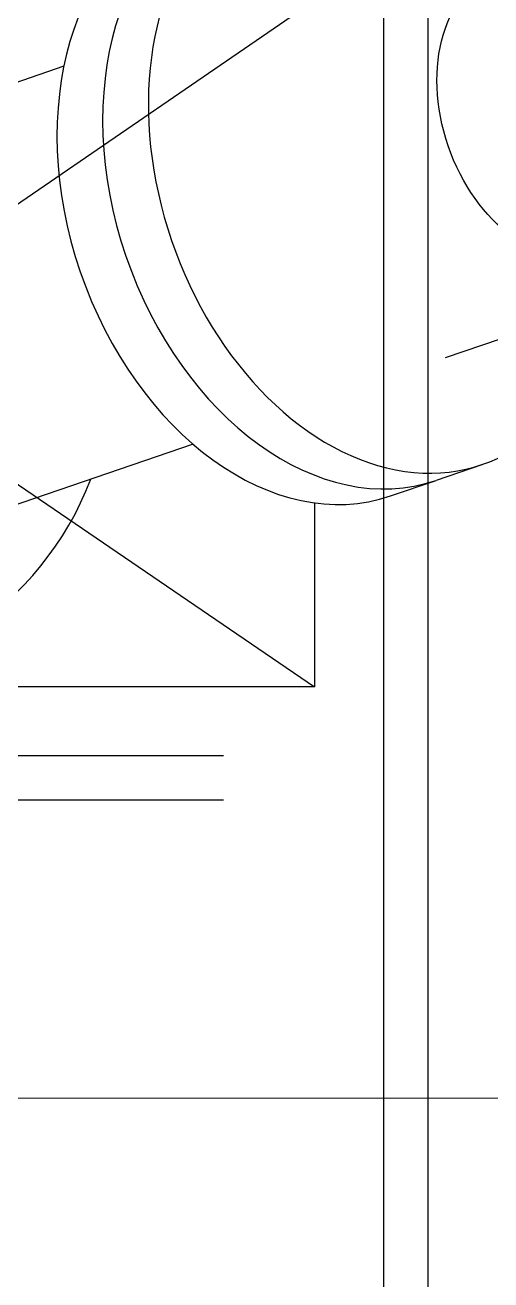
# Model space of a CAD drawing. Header units: metres. Extents: x 0 to 63075, y 0 to 44550.
# Drawn here: x 14182 to 14438, y 27053 to 27741 of the extents above; entities that cross this region are included whole.
import ezdxf

# ---------------------------------------------------------------- set-up
doc = ezdxf.new("R2010")
doc.units = ezdxf.units.M
doc.header["$LTSCALE"] = 75
doc.linetypes.add('CENTER2', pattern=[28.575, 19.05, -3.175, 3.175, -3.175])
doc.linetypes.add('CENTERX2', pattern=[101.6, 63.5, -12.7, 12.7, -12.7])
for name, color, linetype in [('SC1', 7, 'CENTER2'), ('SDM', 7, 'Continuous'), ('SL1', 8, 'Continuous')]:
    doc.layers.add(name, color=color, linetype=linetype)

# ---------------------------------------------------------------- blocks, each defined once
blk = doc.blocks.new('A$C1d93b9d1')
at = {"layer": 'SL1'}
for p, q in [((6119.58, 3750), (6119.58, 2300.5)), ((6119.58, 3750), (6119.58, 2300.5)), ((6143.88, 3750), (6143.88, 2300.5)), ((6143.88, 3750), (6143.88, 2300.5)), ((6081.73, 3451.41), (5531.73, 3075.25)), ((5531.73, 3450.5), (6081.73, 3075.25)), ((6639.74, 3422.12), (6153.45, 3255.67)), ((5944.13, 3415.58), (5806.09, 3368.33)), ((6015.08, 3208.31), (5834.11, 3146.37)), ((6173.5, 3197.09), (6148.43, 3188.52)), ((6123.37, 3179.94), (6148.43, 3188.52)), ((6081.73, 3176.16), (6081.73, 3075.25)), ((6081.73, 3075.25), (5531.73, 3075.25)), ((6031.73, 3037.4), (5581.73, 3037.4)), ((6031.73, 3037.4), (5581.73, 3037.4)), ((6031.73, 3013.1), (5581.73, 3013.1)), ((6031.73, 3013.1), (5581.73, 3013.1))]:
    blk.add_line(p, q, dxfattribs=at)
blk.add_arc((5798.63, 3250), 171.45, 193.60643, 339.18626, dxfattribs=at)
for centre, major_axis, start_param, end_param in [((6117.97, 3359.31), (-55.52, 162.21), 5.405442, 7.853982), ((6092.91, 3350.73), (-55.52, 162.21), 0, 1.570796), ((6092.91, 3350.73), (-55.52, 162.21), 0, 1.570796), ((6067.85, 3342.15), (-55.52, 162.21), 0, 1.570796), ((6117.97, 3359.31), (55.52, -162.21), 4.712389, 7.160929), ((6092.91, 3350.73), (55.52, -162.21), 4.712389, 6.283185), ((6092.91, 3350.73), (55.52, -162.21), 4.712389, 6.283185), ((6067.85, 3342.15), (55.52, -162.21), 4.712389, 6.283185)]:
    blk.add_ellipse(centre, major_axis=major_axis, ratio=0.70711, start_param=start_param, end_param=end_param, dxfattribs=at)
blk.add_ellipse((6210.22, 3390.88), major_axis=(-26.72, 78.05), ratio=0.707104, dxfattribs=at)

msp = doc.modelspace()

# ---------------------------------------------------------------- linework, layer by layer
at = {"layer": 'SC1', "color": 7, "linetype": 'CENTERX2', "lineweight": 9}
msp.add_line((22143.58, 27152.59), (6381.38, 27152.59), dxfattribs=at)

# ---------------------------------------------------------------- block references
at = {"layer": 'SDM'}
msp.add_blockref('A$C1d93b9d1', (8259.51, 24302.83), dxfattribs=at)

doc.saveas('drawing.dxf')
